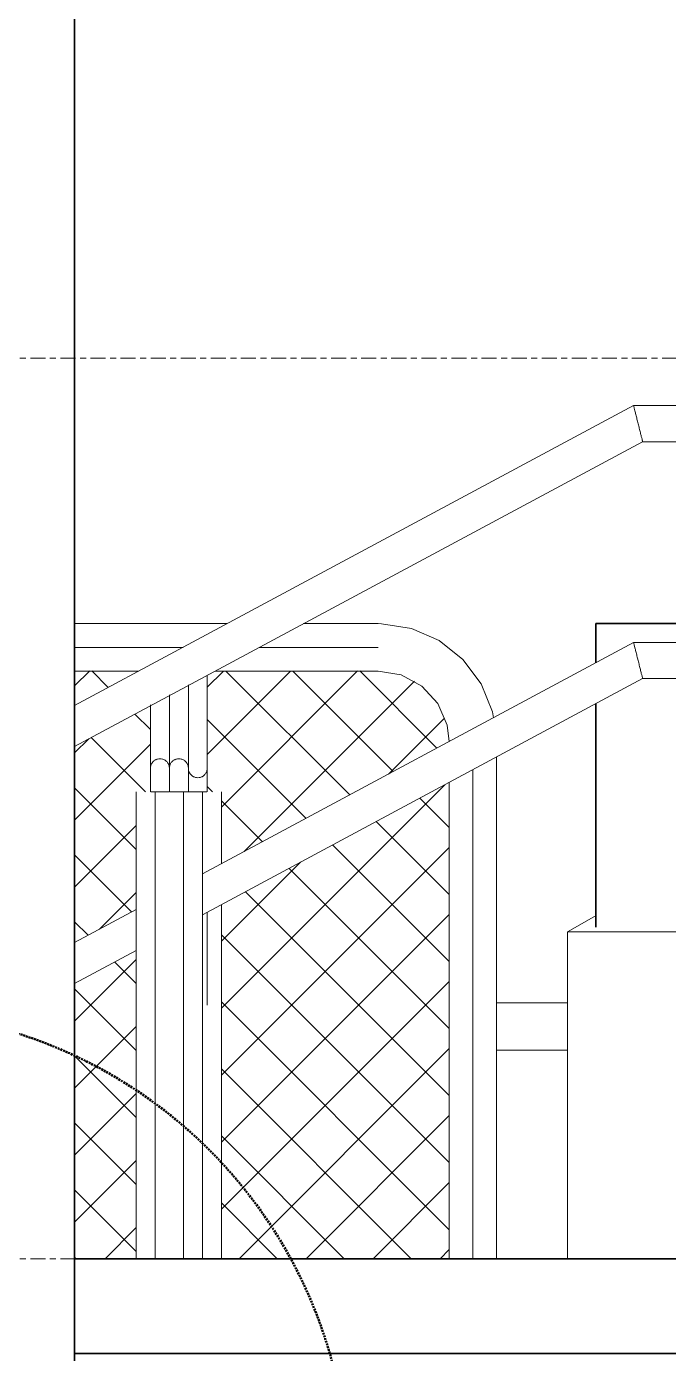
# Model space of a CAD drawing. Header units: millimetres. Extents: x 652554 to 1678317, y -308114 to 170803.
# Drawn here: x 746898 to 747576, y -98481 to -97081 of the extents above; entities that cross this region are included whole.
import ezdxf

# ---------------------------------------------------------------- set-up
doc = ezdxf.new("R2010")
doc.units = ezdxf.units.MM
doc.linetypes.add('Centre', pattern=[31.749999999999996, 6.349999999999999, -4.7625, 15.875, -4.7625])
doc.linetypes.add('DPA_Hidden 50', pattern=[3, 2, -1])
for name, color, linetype, lineweight in [('A-DETL-GENF', 7, 'Continuous', 35), ('A-FLOR-E', 7, 'Continuous', 35), ('A-FLOR-HRAL', 7, 'Continuous', 25), ('A-FLOR-LEVL', 7, 'Continuous', 9), ('A-GLAZ-CURT', 7, 'Continuous', 9), ('A-GLAZ-CWMG', 7, 'Continuous', 35), ('E-LITE-EQPM', 7, 'Continuous', 35), ('WALL-E', 7, 'Continuous', 35)]:
    doc.layers.add(name, color=color, linetype=linetype, lineweight=lineweight)

# ---------------------------------------------------------------- blocks, each defined once
blk = doc.blocks.new('PPL-C-AECM-1-PP19-SE-M3-0001_rvt-1-2241-01 ENTRANCE 2 ENLARGED ELEVATION 1')
at = {"layer": 'A-FLOR-E', "color": 7}
for p, q in [((-631967.3287095497, 102449.9999999999), (-631977.4229744498, 102449.9999999999)), ((-631977.4229744498, 102449.9999999999), (-631017.4229926283, 102449.9999999999))]:
    blk.add_line(p, q, dxfattribs=at)
at = {"layer": 'WALL-E', "color": 7}
for p, q in [((-632567.3792603331, 102450), (-631017.4229926283, 102450)), ((-631517.4229926283, 102450), (-632567.3792603331, 102450)), ((-632502.3738710104, 102450), (-632567.3792603331, 102450)), ((-632567.3792603331, 102450), (-632502.3738710104, 102450)), ((-631967.3287095497, 102450), (-632412.3714717574, 102450)), ((-632412.3714717574, 102450), (-631967.3287095497, 102450))]:
    blk.add_line(p, q, dxfattribs=at)
blk = doc.blocks.new('DPA_CP_Fence Type D - Fence Post Left w MRTA Logo-17962572-2241-01 ENTRANCE 2 ENLARGED ELEVATION 1')
at = {"layer": 'A-GLAZ-CURT'}
h = blk.add_hatch(dxfattribs=at)
h.set_pattern_fill('FP_5', style=0, pattern_type=2)
h.set_pattern_definition([(45, (-632882.08, 101220), (-35.35533905932738, 35.35533905932738), []), (135, (-632882.08, 101220), (-35.35533905932738, -35.35533905932737), [])])
h.paths.add_polyline_path([(-633592.2115676763, 101552.5000000003), (-633510.1505096079, 101552.5000000003), (-633524.8640090709, 101683.2425373136), (-633527.3714717574, 101685.7500000002), (-633527.3714717574, 101718.7500000002), (-633369.3714717574, 101718.7500000002), (-633369.3714717574, 102140.0000000003), (-633349.3714717574, 102140.4543713004), (-633349.3714717574, 102155.0000000003), (-633334.3714717574, 102155.0000000003), (-633334.3714717574, 102170.0000000003), (-633319.3714717575, 102170.0000000003), (-633318.9740743686, 102121.3959337343), (-633315.1475380773, 102124.7515058872), (-633309.7904146855, 102129.018298001), (-633303.1501623247, 102131.5397798091), (-633299.3714717574, 102132.5459848296), (-633299.3714717574, 102447.9045349719), (-633592.2115676763, 102290.857225467), (-633592.2115676763, 101562.2504980294)])
h.paths.add_polyline_path([(-633302.3943739422, 102049.9999999998), (-633299.3714717574, 102049.9999999998), (-633299.8280178452, 102096.1957316957), (-633302.3943739422, 102089.8609638728), (-633302.3943739422, 102082.6339839733)])
h.paths.add_polyline_path([(-633592.2115676763, 102333.9768840437), (-633299.3714717574, 102491.0241935486), (-633299.3714717574, 102549.9999999998), (-633189.401546946, 102549.9999999998), (-632668.9792603331, 102829.0974359655), (-632668.9792603331, 103035.9777773887), (-633592.2115676763, 102540.8572254669), (-633592.2115676763, 102371.7359206088)])
h.paths.add_polyline_path([(-632412.3714717575, 102549.9999999998), (-632171.9482629859, 102549.9999999998), (-632171.9482629859, 103052.5306912886), (-632412.3714717575, 102923.5940511006), (-632412.3714717575, 102603.0174699172)])
h.paths.add_polyline_path([(-632502.3738710105, 102549.9999999998), (-632502.3738710105, 102875.3266353724), (-632567.3792603333, 102840.464874163), (-632567.3792603333, 102549.9999999998), (-632558.7236594702, 102549.9999999998)])
h.paths.add_polyline_path([(-633108.9979730586, 102549.9999999998), (-632668.9792603331, 102549.9999999998), (-632668.9792603331, 102785.9777773888), (-633066.8954141175, 102572.5791949158)])
h.paths.add_polyline_path([(-633592.2115676763, 102583.9768840436), (-632668.9792603331, 103079.0974359654), (-632668.9792603331, 103170.1316524979), (-633517.0799151788, 103170.1316524979), (-633539.0218813537, 103166.567992814), (-633556.4332012065, 103158.8978068781), (-633568.8690471901, 103149.3786415249), (-633581.7540791106, 103133.1583218425), (-633589.8500762355, 103113.786463365), (-633592.2115676763, 103095.0000000003), (-633592.2115676763, 102603.0174699172)])
h.paths.add_polyline_path([(-632567.3792603333, 102883.5845327397), (-632502.3738710105, 102918.446293949), (-632502.3714717575, 103042.5000000001), (-632487.3738710104, 103042.5000000001), (-632487.3738710104, 103133.370990211), (-632567.3792603333, 103090.4648741629), (-632567.3792603333, 102892.1194065527)])
h.paths.add_polyline_path([(-632412.3714717575, 102966.7137096774), (-632172.0335504696, 103095.6046110133), (-632175.5119226697, 103116.9419661753), (-632183.1821086057, 103134.3532860281), (-632192.7012739589, 103146.7891320116), (-632208.9215936413, 103159.6741639321), (-632228.2934521189, 103167.770161057), (-632247.0799154835, 103170.1316524979), (-632419.7180469411, 103169.6541539254), (-632427.3714717575, 103165.5496962618), (-632427.3714717575, 103042.5000000001), (-632412.3714717575, 103042.5000000001), (-632412.3714717575, 103006.6100762826)])
h.paths.add_polyline_path([(-632447.3738710104, 103042.5000000001), (-632447.3714717575, 103042.5000000001), (-632447.3738710104, 103053.6978258775)])
h.paths.add_polyline_path([(-632567.3792603333, 103133.5845327396), (-632499.2312475507, 103170.1316524979), (-632567.3792603333, 103170.1316524979)])
at = {"layer": 'A-GLAZ-CURT', "color": 7}
for p, q in [((-632406.2436522079, 103220.0000000003), (-632567.3792603333, 103220.0000000003)), ((-632247.0799154835, 103220.0000000003), (-632325.8400783202, 103220.0000000003)), ((-632567.3792603331, 103195.0000000002), (-632452.8601935613, 103195.0000000002)), ((-632452.8601935613, 103195.0000000002), (-632567.3792603331, 103195.0000000002)), ((-632372.4566196738, 103195.0000000002), (-632247.0799154835, 103195.0000000002)), ((-632247.0799154835, 103195.0000000002), (-632372.4566196738, 103195.0000000002)), ((-632567.3792603333, 103170.0000000003), (-632499.4767349148, 103170.0000000003)), ((-632419.0731610272, 103170.0000000003), (-632247.0799154835, 103170.0000000003)), ((-632122.0799154835, 102549.9999999998), (-632122.0799154835, 103079.2746034572)), ((-632147.0799154835, 103065.5805685339), (-632147.0799154835, 102549.9999999997)), ((-632147.0799154835, 102549.9999999997), (-632147.0799154835, 103065.5805685339)), ((-632172.0799154835, 103052.4600873282), (-632172.0799154835, 102549.9999999998)), ((-632047.0799154835, 102895.0000000003), (-632047.0799154835, 102549.9999999998)), ((-632047.0799154835, 102895.0000000002), (-631897.0799154835, 102895.0000000002)), ((-632017.8114835421, 102895.0000000002), (-632047.0799154835, 102895.0000000002)), ((-632147.0799154835, 102770.0000000002), (-632147.0799154835, 102820.0000000002)), ((-632147.0799154835, 102820.0000000002), (-632147.0799154835, 102770.0000000002)), ((-632046.9605680631, 102820.0000000002), (-632122.158906982, 102820.0000000002)), ((-632122.0799154835, 102820.0000000002), (-632047.0799154835, 102820.0000000002)), ((-632122.158906982, 102770.0000000002), (-632046.9605680631, 102770.0000000002)), ((-632047.0799154835, 102770.0000000002), (-632122.0799154835, 102770.0000000002))]:
    blk.add_line(p, q, dxfattribs=at)
at = {"layer": 'A-GLAZ-CURT', "color": 7, "flags": 128}
for points in [[(-632125.3921552888, 103120.6179398803), (-632126.1904198701, 103126.7919777676), (-632138.2515930891, 103156.4930585097), (-632157.4701950536, 103182.1498594637), (-632182.5822554008, 103202.0749823438), (-632211.9362023831, 103214.9579902699), (-632243.6014835553, 103219.9515926725), (-632247.0799154835, 103220.0000000003)], [(-632247.0799154835, 103170.0000000003), (-632222.6353080164, 103165.904591994), (-632200.8603176463, 103154.0656310879), (-632184.1330102371, 103135.776060623), (-632174.2801897539, 103113.0333006877), (-632172.14630704, 103095.5441407557)], [(-632047.0799154835, 102895.0000000003), (-632019.1800306377, 102910.7867831514), (-632017.0799154837, 102911.3404243738)]]:
    blk.add_lwpolyline(points, dxfattribs=at)
blk = doc.blocks.new('Rectangular Mullion - Mullion_H-Beam-17948298-2241-01 ENTRANCE 2 ENLARGED ELEVATION 1')
at = {"layer": 'A-GLAZ-CWMG', "color": 7}
for p, q in [((-631917.0799154836, 103220.0000000002), (-632017.0799154836, 103220.0000000002)), ((-632017.0799154836, 103220.0000000002), (-631972.0799154835, 103220.0000000002)), ((-631972.0799154835, 103220.0000000002), (-632017.0799154836, 103220.0000000002)), ((-632017.0799154836, 103220.0000000002), (-631917.0799154836, 103220.0000000002)), ((-632017.0799154836, 103220.0000000002), (-632017.0799154836, 103178.7047459047)), ((-632017.0799154836, 103220.0000000002), (-632017.0799154836, 103178.7047459047)), ((-632017.0799154836, 103220.0000000002), (-632017.0799154836, 103178.7047459047)), ((-632017.0799154836, 103220.0000000002), (-632017.0799154836, 103178.7047459047)), ((-631917.0799154836, 103220.0000000002), (-631962.0799154836, 103220.0000000002)), ((-631962.0799154836, 103220.0000000002), (-631917.0799154836, 103220.0000000002)), ((-631917.0799154836, 103199.9999999999), (-631917.0799154836, 103220.0000000002)), ((-631917.0799154836, 103220.0000000002), (-631917.0799154836, 103199.9999999999)), ((-631917.0799154836, 103220.0000000002), (-631917.0799154836, 103199.9999999999)), ((-631917.0799154836, 103220.0000000002), (-631917.0799154836, 103199.9999999999)), ((-631917.0799154836, 102906.8868969577), (-631917.0799154836, 103161.9999999998)), ((-631917.0799154836, 103161.9999999998), (-631917.0799154836, 102906.8868969577)), ((-631917.0799154836, 103161.9999999998), (-631917.0799154836, 102898.1113344038)), ((-631917.0799154836, 103161.9999999998), (-631917.0799154836, 102895.0000000002)), ((-632017.0799154836, 103135.6617659184), (-632017.0799154836, 102899.6427808091)), ((-632017.0799154836, 103135.6617659184), (-632017.0799154836, 102902.7266081132)), ((-632017.0799154836, 103135.6617659184), (-632017.0799154836, 102911.1050341091)), ((-632017.0799154836, 103135.6617659184), (-632017.0799154836, 102911.1050341091))]:
    blk.add_line(p, q, dxfattribs=at)
blk = doc.blocks.new('Railing - RL8A_Baluster Post _Mid_-17476214-2241-01 ENTRANCE 2 ENLARGED ELEVATION 1')
at = {"layer": 'A-FLOR-HRAL', "color": 7, "lineweight": 9}
for p, q in [((-632467.3738710104, 103144.8802146046), (-632467.3738710104, 103087.5000000002)), ((-632487.3738710104, 103087.5000000002), (-632487.3738710104, 103134.1896909971)), ((-632487.3738710104, 103042.5000000001), (-632487.3738710104, 103067.5000000002)), ((-632467.3738710104, 103067.5000000002), (-632467.3738710104, 103042.5000000001)), ((-632502.3738710104, 102549.9999999998), (-632502.3738710104, 103042.5000000001)), ((-632487.0331292732, 103042.5), (-632467.7146127474, 103042.5)), ((-632467.7146127474, 103042.5), (-632487.0331292732, 103042.5)), ((-632477.3738710103, 103042.5), (-632477.3738710103, 103042.5)), ((-632477.3738710103, 103042.5), (-632477.3738710103, 103042.5)), ((-632452.3738710105, 103042.5000000001), (-632452.3738710105, 102549.9999999998))]:
    blk.add_line(p, q, dxfattribs=at)
at = {"layer": 'A-FLOR-HRAL', "color": 7, "lineweight": 9, "flags": 128}
for points in [[(-632487.3738710104, 103087.5000000002), (-632487.3738710104, 103075.5095847013), (-632487.3738710104, 103068.306721557), (-632487.3738710104, 103067.5000000002)], [(-632467.3738710104, 103067.5000000002), (-632467.3738710104, 103071.492815958), (-632467.3738710104, 103081.8770059041), (-632467.3738710104, 103087.5000000002)]]:
    blk.add_lwpolyline(points, dxfattribs=at)
at = {"layer": 'A-FLOR-HRAL', "color": 7, "lineweight": 9}
blk.add_open_spline([(-632467.3738710103, 103067.5000000001), (-632467.3738710103, 103068.3726646261), (-632467.5463249262, 103069.6815435806), (-632468.1086730286, 103071.3377771769), (-632468.5921538754, 103072.3182089088), (-632469.0532393358, 103073.059668529), (-632469.5618092078, 103073.7693985591), (-632470.1384294915, 103074.426907452), (-632470.7757056832, 103075.0237657551), (-632471.4506392835, 103075.5776826162), (-632472.359568835, 103076.1850287231), (-632473.5360973487, 103076.7651959402), (-632475.1923167376, 103077.3275473093), (-632477.3738710079, 103077.6149684593), (-632479.5554252899, 103077.3275473131), (-632481.2116446606, 103076.7651959334), (-632482.3881732291, 103076.1850287492), (-632483.297102609, 103075.5776825392), (-632483.9720365591, 103075.0237658885), (-632484.6093113262, 103074.4269067286), (-632485.3300976008, 103073.6050271787), (-632485.9374179373, 103072.6960831861), (-632486.349003337, 103071.9260448294), (-632486.7093494459, 103071.1307430554), (-632487.2014268887, 103069.6815472721), (-632487.3738710104, 103068.3726646261), (-632487.3738710104, 103067.5000000001)], degree=3, knots=[0, 0, 0, 0, 0.08333333333333333, 0.125, 0.1666666666666667, 0.1875, 0.2083333333333333, 0.25, 0.2708333333333333, 0.2916666666666666, 0.3333333333333333, 0.375, 0.4166666666666667, 0.5, 0.5833333333333333, 0.625, 0.6666666666666666, 0.7083333333333333, 0.7291666666666666, 0.75, 0.7916666666666667, 0.8333333333333334, 0.8541666666666667, 0.875, 0.9166666666666666, 1, 1, 1, 1], dxfattribs=at)
blk = doc.blocks.new('Railing - RL8A_Baluster Post _Mid_-V17-2241-01 ENTRANCE 2 ENLARGED ELEVATION 1')
at = {"layer": 'A-FLOR-HRAL', "color": 7, "lineweight": 9}
for p, q in [((-632447.3738710104, 103155.5707382123), (-632447.3738710104, 103087.5000000002)), ((-632467.3738710103, 103087.5000000002), (-632467.3738710103, 103144.8802146047)), ((-632467.3738710103, 103042.5000000001), (-632467.3738710103, 103067.5000000002)), ((-632447.3738710104, 103067.5000000002), (-632447.3738710104, 103042.5000000001)), ((-632482.3738710103, 102549.9999999998), (-632482.3738710103, 103042.5000000001)), ((-632467.0331292731, 103042.5), (-632447.7146127473, 103042.5)), ((-632447.7146127473, 103042.5), (-632467.0331292731, 103042.5)), ((-632457.3738710103, 103042.5), (-632457.3738710103, 103042.5)), ((-632457.3738710103, 103042.5), (-632457.3738710103, 103042.5)), ((-632432.3738710103, 103042.5000000001), (-632432.3738710103, 102549.9999999998))]:
    blk.add_line(p, q, dxfattribs=at)
at = {"layer": 'A-FLOR-HRAL', "color": 7, "lineweight": 9, "flags": 128}
for points in [[(-632467.3738710103, 103087.5000000002), (-632467.3738710103, 103075.5095847013), (-632467.3738710103, 103068.306721557), (-632467.3738710103, 103067.5000000002)], [(-632447.3738710104, 103067.5000000002), (-632447.3738710104, 103071.492815958), (-632447.3738710104, 103081.8770059041), (-632447.3738710104, 103087.5000000002)]]:
    blk.add_lwpolyline(points, dxfattribs=at)
at = {"layer": 'A-FLOR-HRAL', "color": 7, "lineweight": 9}
blk.add_open_spline([(-632447.3738710103, 103067.5000000001), (-632447.3738710103, 103068.3726646261), (-632447.5463249261, 103069.6815435806), (-632448.1086730286, 103071.3377771769), (-632448.5921538753, 103072.3182089088), (-632449.0532393358, 103073.059668529), (-632449.5618092077, 103073.7693985591), (-632450.1384294914, 103074.426907452), (-632450.7757056832, 103075.0237657551), (-632451.4506392834, 103075.5776826162), (-632452.3595688349, 103076.1850287231), (-632453.5360973487, 103076.7651959402), (-632455.1923167375, 103077.3275473093), (-632457.3738710079, 103077.6149684593), (-632459.5554252898, 103077.3275473131), (-632461.2116446604, 103076.7651959334), (-632462.388173229, 103076.1850287492), (-632463.2971026088, 103075.5776825392), (-632463.9720365591, 103075.0237658885), (-632464.609311326, 103074.4269067286), (-632465.3300976008, 103073.6050271787), (-632465.9374179372, 103072.6960831861), (-632466.349003337, 103071.9260448294), (-632466.7093494459, 103071.1307430554), (-632467.2014268887, 103069.6815472721), (-632467.3738710103, 103068.3726646261), (-632467.3738710103, 103067.5000000001)], degree=3, knots=[0, 0, 0, 0, 0.08333333333333333, 0.125, 0.1666666666666667, 0.1875, 0.2083333333333333, 0.25, 0.2708333333333333, 0.2916666666666666, 0.3333333333333333, 0.375, 0.4166666666666667, 0.5, 0.5833333333333333, 0.625, 0.6666666666666666, 0.7083333333333333, 0.7291666666666666, 0.75, 0.7916666666666667, 0.8333333333333334, 0.8541666666666667, 0.875, 0.9166666666666666, 1, 1, 1, 1], dxfattribs=at)
blk = doc.blocks.new('Railing - Railing-6854709-2241-01 ENTRANCE 2 ENLARGED ELEVATION 1')
at = {"layer": 'A-FLOR-HRAL', "color": 7, "lineweight": 9}
for p, q in [((-631977.3714717574, 103200), (-632432.4632499599, 102955.938683464)), ((-631762.3738710104, 103200), (-631977.3714717574, 103200)), ((-632432.3738710104, 102912.8669579531), (-631967.825040727, 103162)), ((-631967.825040727, 103162), (-631762.3738710104, 103162)), ((-632502.3738710105, 102918.446293949), (-632567.3792603333, 102883.5845327397)), ((-632567.3792603333, 102840.464874163), (-632502.3738710105, 102875.3266353724))]:
    blk.add_line(p, q, dxfattribs=at)
for points, knots in [([(-631972.5982562421, 103180.9999999999), (-631973.006611071, 103182.6624532932), (-631973.8516304849, 103185.9719528651), (-631975.0113086383, 103190.6098561735), (-631976.0123189599, 103194.5886224405), (-631977.0358821171, 103198.6648953449), (-631977.5951981836, 103200.8900697698), (-631977.0358821175, 103198.6648953449), (-631976.01231896, 103194.5886224406), (-631975.0113086385, 103190.6098561735), (-631973.8690298158, 103186.0415380466), (-631973.0446096186, 103182.8113061841), (-631972.6534804258, 103181.2244337714)], [0, 0, 0, 0, 0.08333333333333333, 0.1666666666666667, 0.25, 0.3333333333333333, 0.5, 0.6666666666666667, 0.75, 0.8333333333333334, 0.9166666666666667, 0.9962491034741522, 0.9962491034741522, 0.9962491034741522, 0.9962491034741522]), ([(-631972.5982562421, 103180.9999999999), (-631972.1899014133, 103179.3375467065), (-631971.344881999, 103176.0280471347), (-631970.185203846, 103171.3901438263), (-631969.1841935245, 103167.4113775592), (-631968.1606303669, 103163.3351046549), (-631967.6013142999, 103161.10993023), (-631968.1606303664, 103163.3351046549), (-631969.1841935243, 103167.4113775592), (-631970.1852038462, 103171.3901438263), (-631971.3448819988, 103176.0280471347), (-631972.1899014132, 103179.3375467066), (-631972.598256242, 103180.9999999999)], [0, 0, 0, 0, 0.08333333333333333, 0.1666666666666667, 0.25, 0.3333333333333333, 0.5, 0.6666666666666667, 0.75, 0.8333333333333334, 0.9166666666666667, 1, 1, 1, 1])]:
    blk.add_open_spline(points, degree=3, knots=knots, dxfattribs=at)
at = {"color": 7}
for name in ['Railing - RL8A_Baluster Post _Mid_-V17-2241-01 ENTRANCE 2 ENLARGED ELEVATION 1', 'Railing - RL8A_Baluster Post _Mid_-17476214-2241-01 ENTRANCE 2 ENLARGED ELEVATION 1']:
    blk.add_blockref(name, (0, 0), dxfattribs=at)
blk = doc.blocks.new('Railing - RL8A_Baluster Post _Mid_-V19-2241-01 ENTRANCE 2 ENLARGED ELEVATION 1')
at = {"layer": 'A-FLOR-HRAL', "color": 7, "lineweight": 9}
for p, q in [((-632467.3714717574, 103087.5000000002), (-632467.3714717574, 103144.0980833587)), ((-632487.3714717574, 103133.3722769071), (-632487.3714717574, 103087.5000000002)), ((-632487.3714717574, 103067.5000000002), (-632487.3714717574, 103042.5000000001)), ((-632467.3714717574, 103042.5000000001), (-632467.3714717574, 103067.5000000002)), ((-632487.0307300203, 103042.5), (-632467.7122134945, 103042.5)), ((-632467.7122134945, 103042.5), (-632487.0307300203, 103042.5)), ((-632477.3714717574, 103042.5), (-632477.3714717574, 103042.5)), ((-632477.3714717574, 103042.5), (-632477.3714717574, 103042.5))]:
    blk.add_line(p, q, dxfattribs=at)
at = {"layer": 'A-FLOR-HRAL', "color": 7, "lineweight": 9, "flags": 128}
for points in [[(-632487.3714717574, 103087.5000000002), (-632487.3714717574, 103075.5095847013), (-632487.3714717574, 103068.306721557), (-632487.3714717574, 103067.5000000002)], [(-632467.3714717574, 103067.5000000002), (-632467.3714717574, 103071.492815958), (-632467.3714717574, 103081.8770059041), (-632467.3714717574, 103087.5000000002)]]:
    blk.add_lwpolyline(points, dxfattribs=at)
blk = doc.blocks.new('Railing - RL8A_Baluster Post _Mid_-V20-2241-01 ENTRANCE 2 ENLARGED ELEVATION 1')
at = {"layer": 'A-FLOR-HRAL', "color": 7, "lineweight": 9}
for p, q in [((-632447.3714717574, 103154.8238898103), (-632447.3714717574, 103087.5000000002)), ((-632427.3714717575, 103087.5000000002), (-632427.3714717575, 103165.549696262)), ((-632447.3714717574, 103067.5000000002), (-632447.3714717574, 103042.5000000001)), ((-632427.3714717575, 103042.5000000001), (-632427.3714717575, 103067.5000000002)), ((-632447.0307300203, 103042.5), (-632427.7122134945, 103042.5)), ((-632427.7122134945, 103042.5), (-632447.0307300203, 103042.5)), ((-632437.3714717574, 103042.5), (-632437.3714717574, 103042.5)), ((-632437.3714717574, 103042.5), (-632437.3714717574, 103042.5)), ((-632412.3714717575, 102966.7137096774), (-632412.3714717575, 103042.5000000001)), ((-632427.3714717575, 102842.5000000004), (-632427.3714717575, 102915.549696262)), ((-632412.3714717575, 102549.9999999998), (-632412.3714717575, 102923.5940511006))]:
    blk.add_line(p, q, dxfattribs=at)
at = {"layer": 'A-FLOR-HRAL', "color": 7, "lineweight": 9, "flags": 128}
for points in [[(-632447.3714717574, 103087.5000000002), (-632447.3714717574, 103075.5095847013), (-632447.3714717574, 103068.306721557), (-632447.3714717574, 103067.5000000002)], [(-632427.3714717575, 103067.5000000002), (-632427.3714717575, 103071.492815958), (-632427.3714717575, 103081.8770059041), (-632427.3714717575, 103087.5000000002)], [(-632427.3714717575, 102817.5000000004), (-632427.3714717575, 102821.5205895616), (-632427.3714717575, 102832.2891470116), (-632427.3714717575, 102842.5000000004)]]:
    blk.add_lwpolyline(points, dxfattribs=at)
at = {"layer": 'A-FLOR-HRAL', "color": 7, "lineweight": 9}
blk.add_open_spline([(-632447.3714717574, 103067.5000000001), (-632447.3714717574, 103066.6273353741), (-632447.1990178416, 103065.3184564195), (-632446.636669739, 103063.6622228233), (-632446.1531888922, 103062.6817910914), (-632445.6921034318, 103061.9403314711), (-632445.18353356, 103061.230601441), (-632444.6069132761, 103060.5730925482), (-632443.9696370845, 103059.976234245), (-632443.294703484, 103059.4223173839), (-632442.3857739328, 103058.814971277), (-632441.209245419, 103058.2348040599), (-632439.5530260302, 103057.6724526908), (-632437.3714717596, 103057.3850315408), (-632435.1899174777, 103057.672452687), (-632433.5336981071, 103058.2348040667), (-632432.3571695386, 103058.8149712509), (-632431.4482401586, 103059.4223174609), (-632430.7733062085, 103059.9762341116), (-632430.1360314414, 103060.5730932715), (-632429.4152451669, 103061.3949728215), (-632428.8079248302, 103062.303916814), (-632428.3963394307, 103063.0739551707), (-632428.0359933218, 103063.8692569447), (-632427.543915879, 103065.318452728), (-632427.3714717573, 103066.6273353741), (-632427.3714717573, 103067.5000000001)], degree=3, knots=[0, 0, 0, 0, 0.08333333333333333, 0.125, 0.1666666666666667, 0.1875, 0.2083333333333333, 0.25, 0.2708333333333333, 0.2916666666666666, 0.3333333333333333, 0.375, 0.4166666666666667, 0.5, 0.5833333333333333, 0.625, 0.6666666666666666, 0.7083333333333333, 0.7291666666666666, 0.75, 0.7916666666666667, 0.8333333333333334, 0.8541666666666667, 0.875, 0.9166666666666666, 1, 1, 1, 1], dxfattribs=at)
blk = doc.blocks.new('Railing - Railing-6854713-2241-01 ENTRANCE 2 ENLARGED ELEVATION 1')
at = {"layer": 'A-FLOR-HRAL', "color": 7, "lineweight": 9}
for points, knots in [([(-631972.6534804257, 103181.2244337714), (-631973.0446096184, 103182.8113061841), (-631973.869029816, 103186.0415380466), (-631975.0113086381, 103190.6098561734), (-631976.0123189599, 103194.5886224406), (-631977.0358821178, 103198.6648953449), (-631977.5951981836, 103200.8900697699), (-631977.0358821175, 103198.6648953449), (-631976.0123189597, 103194.5886224406), (-631975.0113086384, 103190.6098561734), (-631973.869029816, 103186.0415380466), (-631973.0446096185, 103182.8113061841), (-631972.6534804258, 103181.2244337714)], [0.003750896526696274, 0.003750896526696274, 0.003750896526696274, 0.003750896526696274, 0.08333333333333333, 0.1666666666666667, 0.25, 0.3333333333333333, 0.5, 0.6666666666666667, 0.75, 0.8333333333333334, 0.9166666666666667, 0.9962491034733038, 0.9962491034733038, 0.9962491034733038, 0.9962491034733038]), ([(-631972.5982562421, 103180.9999999998), (-631972.1899014133, 103179.3375467065), (-631971.344881999, 103176.0280471347), (-631970.1852038461, 103171.3901438263), (-631969.184193524, 103167.4113775592), (-631968.1606303668, 103163.3351046549), (-631967.6013143002, 103161.10993023), (-631968.1606303666, 103163.3351046549), (-631969.1841935243, 103167.4113775592), (-631970.1852038463, 103171.3901438263), (-631971.3448819991, 103176.0280471347), (-631972.1899014132, 103179.3375467065), (-631972.598256242, 103180.9999999998)], [0, 0, 0, 0, 0.08333333333333333, 0.1666666666666667, 0.25, 0.3333333333333333, 0.5, 0.6666666666666667, 0.75, 0.8333333333333334, 0.9166666666666667, 1, 1, 1, 1])]:
    blk.add_open_spline(points, degree=3, knots=knots, dxfattribs=at)
at = {"color": 7}
for name in ['Railing - RL8A_Baluster Post _Mid_-V20-2241-01 ENTRANCE 2 ENLARGED ELEVATION 1', 'Railing - RL8A_Baluster Post _Mid_-V19-2241-01 ENTRANCE 2 ENLARGED ELEVATION 1']:
    blk.add_blockref(name, (0, 0), dxfattribs=at)
blk = doc.blocks.new('Top Rail Type - Top Rail_Internal_-6854721-2241-01 ENTRANCE 2 ENLARGED ELEVATION 1')
at = {"layer": 'A-FLOR-HRAL', "color": 7, "lineweight": 9}
for p, q in [((-631977.3714717574, 103450), (-632457.3738710103, 103192.5793584651)), ((-631737.3738710104, 103450), (-631977.3714717574, 103450)), ((-632439.4144703248, 103159.0911526754), (-631967.825040727, 103412)), ((-631967.825040727, 103412), (-631745.0625083593, 103412)), ((-632457.3738710103, 103192.5793584651), (-632567.3792603333, 103133.5845327395)), ((-632567.3792603333, 103090.4648741629), (-632439.4144703248, 103159.0911526754))]:
    blk.add_line(p, q, dxfattribs=at)
for points, knots in [([(-631972.5982562421, 103430.9999999999), (-631973.006611071, 103432.6624532932), (-631973.8516304849, 103435.9719528651), (-631975.0113086383, 103440.6098561734), (-631976.0123189599, 103444.5886224405), (-631977.0358821171, 103448.6648953449), (-631977.5951981836, 103450.8900697697), (-631977.0358821175, 103448.6648953449), (-631976.01231896, 103444.5886224405), (-631975.0113086385, 103440.6098561734), (-631973.8516304847, 103435.971952865), (-631973.0066110712, 103432.6624532932), (-631972.5982562422, 103430.9999999999)], [0, 0, 0, 0, 0.08333333333333333, 0.1666666666666667, 0.25, 0.3333333333333333, 0.5, 0.6666666666666667, 0.75, 0.8333333333333334, 0.9166666666666667, 1, 1, 1, 1]), ([(-631967.8250407267, 103412), (-631967.8250407265, 103411.9999999999), (-631968.1606303664, 103413.3351046548), (-631969.1841935243, 103417.4113775592), (-631970.1852038462, 103421.3901438263), (-631971.3448819988, 103426.0280471347), (-631972.1899014132, 103429.3375467066), (-631972.598256242, 103430.9999999999)], [0.5, 0.5, 0.5, 0.5, 0.6666666666666667, 0.75, 0.8333333333333334, 0.9166666666666667, 1, 1, 1, 1])]:
    blk.add_open_spline(points, degree=3, knots=knots, dxfattribs=at)
blk.add_open_spline([(-631972.5982562421, 103430.9999999999), (-631972.1899014133, 103429.3375467065), (-631971.344881999, 103426.0280471347), (-631970.185203846, 103421.3901438264), (-631969.1841935245, 103417.4113775591), (-631968.4165211563, 103414.3541728809), (-631968.0967763455, 103413.0814142169), (-631967.9888743395, 103412.6519658297)], degree=3, dxfattribs=at)
blk = doc.blocks.new('Top Rail Type - Top Rail_Internal_-6854764-2241-01 ENTRANCE 2 ENLARGED ELEVATION 1')
at = {"layer": 'A-FLOR-HRAL', "color": 7, "lineweight": 9}
blk.add_open_spline([(-631972.5982562421, 103430.9999999998), (-631973.006611071, 103432.6624532931), (-631973.8516304849, 103435.971952865), (-631975.0113086381, 103440.6098561734), (-631976.0123189599, 103444.5886224405), (-631977.0358821178, 103448.6648953449), (-631977.5951981836, 103450.8900697699), (-631977.0358821175, 103448.6648953449), (-631976.0123189597, 103444.5886224405), (-631975.0113086384, 103440.6098561733), (-631973.8516304849, 103435.971952865), (-631973.0066110711, 103432.6624532932), (-631972.5982562422, 103430.9999999998)], degree=3, knots=[0, 0, 0, 0, 0.08333333333333333, 0.1666666666666667, 0.25, 0.3333333333333333, 0.5, 0.6666666666666667, 0.75, 0.8333333333333334, 0.9166666666666667, 1, 1, 1, 1], dxfattribs=at)
for points in [[(-631972.5982562421, 103430.9999999998), (-631972.1899014133, 103429.3375467065), (-631971.344881999, 103426.0280471347), (-631970.1852038458, 103421.3901438263), (-631969.184193524, 103417.4113775591), (-631968.4165211562, 103414.354172881), (-631968.0967763456, 103413.0814142169), (-631967.9888743396, 103412.6519658297)], [(-631967.9888743393, 103412.6519658296), (-631968.0967763454, 103413.0814142169), (-631968.416521156, 103414.3541728809), (-631969.1841935242, 103417.4113775591), (-631970.1852038458, 103421.3901438263), (-631971.3448819991, 103426.0280471346), (-631972.1899014134, 103429.3375467065), (-631972.5982562421, 103430.9999999998)]]:
    blk.add_open_spline(points, degree=3, dxfattribs=at)
blk = doc.blocks.new('Railing - Railing-6856297-2241-01 ENTRANCE 2 ENLARGED ELEVATION 1')
at = {"layer": 'A-FLOR-HRAL', "color": 7, "lineweight": 9}
for points, knots in [([(-631972.5982562421, 103431), (-631973.0066110711, 103432.6624532934), (-631973.8516304852, 103435.9719528653), (-631975.0113086381, 103440.6098561735), (-631976.01231896, 103444.5886224407), (-631977.0358821173, 103448.664895345), (-631977.5951981834, 103450.8900697701), (-631977.0358821175, 103448.664895345), (-631976.01231896, 103444.5886224407), (-631975.0113086384, 103440.6098561735), (-631973.8516304849, 103435.9719528653), (-631973.0066110713, 103432.6624532934), (-631972.5982562421, 103431)], [0, 0, 0, 0, 0.08333333333333333, 0.1666666666666667, 0.25, 0.3333333333333333, 0.5, 0.6666666666666667, 0.75, 0.8333333333333334, 0.9166666666666667, 1, 1, 1, 1]), ([(-631972.5982562421, 103431), (-631973.0066110711, 103432.6624532934), (-631973.8516304852, 103435.9719528653), (-631975.0113086381, 103440.6098561735), (-631976.01231896, 103444.5886224407), (-631977.0358821173, 103448.664895345), (-631977.5951981834, 103450.8900697701), (-631977.0358821175, 103448.664895345), (-631976.01231896, 103444.5886224407), (-631975.0113086384, 103440.6098561735), (-631973.8516304849, 103435.9719528653), (-631973.0066110713, 103432.6624532934), (-631972.5982562421, 103431)], [0, 0, 0, 0, 0.08333333333333333, 0.1666666666666667, 0.25, 0.3333333333333333, 0.5, 0.6666666666666667, 0.75, 0.8333333333333334, 0.9166666666666667, 1, 1, 1, 1]), ([(-631972.6534804255, 103181.2244337714), (-631973.0446096184, 103182.8113061841), (-631973.869029816, 103186.0415380467), (-631975.0113086383, 103190.6098561734), (-631976.0123189599, 103194.5886224405), (-631977.0358821171, 103198.664895345), (-631977.5951981836, 103200.89006977), (-631977.0358821175, 103198.6648953449), (-631976.01231896, 103194.5886224406), (-631975.0113086385, 103190.6098561734), (-631973.8690298158, 103186.0415380466), (-631973.0446096186, 103182.8113061841), (-631972.653480426, 103181.2244337714)], [0.003750896525560722, 0.003750896525560722, 0.003750896525560722, 0.003750896525560722, 0.08333333333333333, 0.1666666666666667, 0.25, 0.3333333333333333, 0.5, 0.6666666666666667, 0.75, 0.8333333333333334, 0.9166666666666667, 0.9962491034744393, 0.9962491034744393, 0.9962491034744393, 0.9962491034744393]), ([(-631972.6534804255, 103181.2244337714), (-631973.0446096184, 103182.8113061841), (-631973.869029816, 103186.0415380467), (-631975.0113086383, 103190.6098561734), (-631976.0123189599, 103194.5886224405), (-631977.0358821171, 103198.664895345), (-631977.5951981836, 103200.89006977), (-631977.0358821175, 103198.6648953449), (-631976.01231896, 103194.5886224406), (-631975.0113086385, 103190.6098561734), (-631973.8690298158, 103186.0415380466), (-631973.0446096186, 103182.8113061841), (-631972.653480426, 103181.2244337714)], [0.003750896525560722, 0.003750896525560722, 0.003750896525560722, 0.003750896525560722, 0.08333333333333333, 0.1666666666666667, 0.25, 0.3333333333333333, 0.5, 0.6666666666666667, 0.75, 0.8333333333333334, 0.9166666666666667, 0.9962491034744393, 0.9962491034744393, 0.9962491034744393, 0.9962491034744393]), ([(-631972.5982562421, 103180.9999999999), (-631972.1899014133, 103179.3375467066), (-631971.344881999, 103176.0280471347), (-631970.185203846, 103171.3901438264), (-631969.1841935245, 103167.4113775592), (-631968.1606303669, 103163.3351046549), (-631967.6013142999, 103161.1099302299), (-631968.1606303664, 103163.3351046549), (-631969.1841935243, 103167.4113775592), (-631970.1852038462, 103171.3901438263), (-631971.3448819988, 103176.0280471347), (-631972.1899014132, 103179.3375467066), (-631972.598256242, 103180.9999999999)], [0, 0, 0, 0, 0.08333333333333333, 0.1666666666666667, 0.25, 0.3333333333333333, 0.5, 0.6666666666666667, 0.75, 0.8333333333333334, 0.9166666666666667, 1, 1, 1, 1]), ([(-631972.5982562421, 103180.9999999999), (-631972.1899014133, 103179.3375467066), (-631971.344881999, 103176.0280471347), (-631970.185203846, 103171.3901438264), (-631969.1841935245, 103167.4113775592), (-631968.1606303669, 103163.3351046549), (-631967.6013142999, 103161.1099302299), (-631968.1606303664, 103163.3351046549), (-631969.1841935243, 103167.4113775592), (-631970.1852038462, 103171.3901438263), (-631971.3448819988, 103176.0280471347), (-631972.1899014132, 103179.3375467066), (-631972.598256242, 103180.9999999999)], [0, 0, 0, 0, 0.08333333333333333, 0.1666666666666667, 0.25, 0.3333333333333333, 0.5, 0.6666666666666667, 0.75, 0.8333333333333334, 0.9166666666666667, 1, 1, 1, 1])]:
    blk.add_open_spline(points, degree=3, knots=knots, dxfattribs=at)
for points in [[(-631972.5982562421, 103431), (-631972.1899014133, 103429.3375467067), (-631971.3448819991, 103426.0280471348), (-631970.185203846, 103421.3901438264), (-631969.1841935245, 103417.4113775593), (-631968.4165211563, 103414.3541728811), (-631968.0967763455, 103413.0814142171), (-631967.9888743395, 103412.6519658298)], [(-631967.9888743391, 103412.6519658298), (-631968.0967763452, 103413.0814142171), (-631968.416521156, 103414.3541728811), (-631969.1841935243, 103417.4113775593), (-631970.1852038462, 103421.3901438264), (-631971.3448819988, 103426.0280471349), (-631972.1899014132, 103429.3375467067), (-631972.598256242, 103431)], [(-631972.5982562421, 103431), (-631972.1899014133, 103429.3375467067), (-631971.3448819991, 103426.0280471348), (-631970.185203846, 103421.3901438264), (-631969.1841935245, 103417.4113775593), (-631968.4165211563, 103414.3541728811), (-631968.0967763455, 103413.0814142171), (-631967.9888743395, 103412.6519658298)], [(-631967.9888743391, 103412.6519658298), (-631968.0967763452, 103413.0814142171), (-631968.416521156, 103414.3541728811), (-631969.1841935243, 103417.4113775593), (-631970.1852038462, 103421.3901438264), (-631971.3448819988, 103426.0280471349), (-631972.1899014132, 103429.3375467067), (-631972.598256242, 103431)]]:
    blk.add_open_spline(points, degree=3, dxfattribs=at)
blk = doc.blocks.new('ACM_L14 - LED Street Light Luminaire with Wide Light - PRA4-CB-8-V153-2241-01 ENTRANCE 2 ENLARGED ELEVATION 1')
at = {"layer": 'E-LITE-EQPM', "color": 7}
blk.add_line((-632567.3792603331, 101320.0000000002), (-632567.3792603331, 113220.0000000001), dxfattribs=at)
blk = doc.blocks.new('DPA_AN_Callout - DPA_AN_Callout-15545203-2241-01 ENTRANCE 2 ENLARGED ELEVATION 1')
at = {"layer": 'A-DETL-GENF', "color": 7, "linetype": 'DPA_Hidden 50', "lineweight": 50}
blk.add_arc((-632778.4852727898, 102310.8314137424), 500, 0, 90, dxfattribs=at)

msp = doc.modelspace()

# ---------------------------------------------------------------- linework, layer by layer
at = {"layer": 'A-FLOR-E', "color": 7}
for p, q in [((747539.1749690596, -98381.01897455327), (746949.1671986622, -98381.01897455327)), ((746949.1671986622, -98381.01897455327), (747949.1749690596, -98381.01897455327)), ((746949.1671986622, -98381.01897455327), (747014.1725879849, -98381.01897455327)), ((747014.1725879849, -98381.01897455327), (746949.1671986622, -98381.01897455327)), ((747104.1749872379, -98381.01897455327), (747539.1307544117, -98381.01897455327)), ((747664.874987238, -98381.01897455327), (747104.1749872378, -98381.01897455327)), ((747539.1307544117, -98381.01897455327), (747664.874987238, -98381.01897455327)), ((747539.1749690596, -98381.0189745531), (747999.1234663669, -98381.0189745531)), ((747664.8749872379, -98381.0189745531), (747539.1749690596, -98381.0189745531)), ((747999.1234663669, -98381.01897455327), (747539.1749690596, -98381.01897455327)), ((747949.1749690596, -98481.01897455326), (746949.1671986622, -98481.01897455326)), ((746949.1671986622, -98481.01897455326), (747539.1749690596, -98481.01897455326)), ((746949.1671986622, -98481.01897455326), (747014.1725879849, -98481.01897455326)), ((747014.1725879849, -98481.01897455326), (746949.1671986622, -98481.01897455326)), ((747104.1749872378, -98481.01897455326), (747549.2177494456, -98481.01897455326)), ((747539.1307544117, -98481.01897455326), (747104.1749872379, -98481.01897455326)), ((747549.2177494456, -98481.01897455326), (747539.1307544117, -98481.01897455326)), ((747539.1749690596, -98481.01897455308), (747549.2177494455, -98481.01897455308)), ((748499.1749690595, -98481.01897455308), (747539.1749690596, -98481.01897455308)), ((747539.1749690596, -98481.01897455326), (748499.1749690595, -98481.01897455326))]:
    msp.add_line(p, q, dxfattribs=at)
at = {"layer": 'A-FLOR-LEVL', "color": 7, "linetype": 'Centre'}
for p, q in [((741176.3130778591, -97431.018974553), (763874.9509451534, -97431.018974553)), ((741176.3130778591, -98381.01897455327), (763167.6490613288, -98381.01897455327))]:
    msp.add_line(p, q, dxfattribs=at)
at = {"layer": 'WALL-E', "color": 7}
for p, q in [((746949.1671986622, -98481.01897455308), (747999.1749690596, -98481.01897455308)), ((747999.1749690596, -98481.01897455308), (746949.1671986622, -98481.01897455308)), ((747014.1725879849, -98481.01897455326), (746949.1671986622, -98481.01897455326)), ((746949.1671986622, -98481.01897455326), (747014.1725879849, -98481.01897455326)), ((747539.1749690596, -98481.01897455326), (746949.1671986622, -98481.01897455326)), ((746949.1671986622, -98481.01897455326), (747539.1749690596, -98481.01897455326)), ((746949.1671986622, -98481.01897455326), (747014.1725879849, -98481.01897455326)), ((747014.1725879849, -98481.01897455326), (746949.1671986622, -98481.01897455326)), ((747539.1307544117, -98481.01897455326), (747104.1749872379, -98481.01897455326)), ((747104.1749872379, -98481.01897455326), (747539.1307544117, -98481.01897455326)), ((747104.1749872379, -98481.01897455326), (747549.2177494456, -98481.01897455326)), ((747549.2177494456, -98481.01897455326), (747104.1749872379, -98481.01897455326))]:
    msp.add_line(p, q, dxfattribs=at)

# ---------------------------------------------------------------- block references
at = {"color": 7, "lineweight": 5}
msp.add_blockref('PPL-C-AECM-1-PP19-SE-M3-0001_rvt-1-2241-01 ENTRANCE 2 ENLARGED ELEVATION 1', (1379516.546458995, -200931.018974553), dxfattribs=at)
at = {"layer": 'A-DETL-GENF', "color": 7}
msp.add_blockref('DPA_AN_Callout - DPA_AN_Callout-15545203-2241-01 ENTRANCE 2 ENLARGED ELEVATION 1', (1379516.546458995, -200931.018974553), dxfattribs=at)
at = {"layer": 'A-FLOR-HRAL', "color": 7, "lineweight": 9}
for name in ['Railing - Railing-6854709-2241-01 ENTRANCE 2 ENLARGED ELEVATION 1', 'Railing - Railing-6856297-2241-01 ENTRANCE 2 ENLARGED ELEVATION 1', 'Top Rail Type - Top Rail_Internal_-6854721-2241-01 ENTRANCE 2 ENLARGED ELEVATION 1', 'Top Rail Type - Top Rail_Internal_-6854764-2241-01 ENTRANCE 2 ENLARGED ELEVATION 1', 'Railing - Railing-6854713-2241-01 ENTRANCE 2 ENLARGED ELEVATION 1']:
    msp.add_blockref(name, (1379516.546458995, -200931.018974553), dxfattribs=at)
at = {"layer": 'A-GLAZ-CURT', "color": 7}
msp.add_blockref('DPA_CP_Fence Type D - Fence Post Left w MRTA Logo-17962572-2241-01 ENTRANCE 2 ENLARGED ELEVATION 1', (1379516.546458995, -200931.018974553), dxfattribs=at)
at = {"layer": 'A-GLAZ-CWMG', "color": 7}
msp.add_blockref('Rectangular Mullion - Mullion_H-Beam-17948298-2241-01 ENTRANCE 2 ENLARGED ELEVATION 1', (1379516.546458995, -200931.018974553), dxfattribs=at)
at = {"layer": 'E-LITE-EQPM', "color": 7}
msp.add_blockref('ACM_L14 - LED Street Light Luminaire with Wide Light - PRA4-CB-8-V153-2241-01 ENTRANCE 2 ENLARGED ELEVATION 1', (1379516.546458995, -200931.018974553), dxfattribs=at)

doc.saveas('drawing.dxf')
